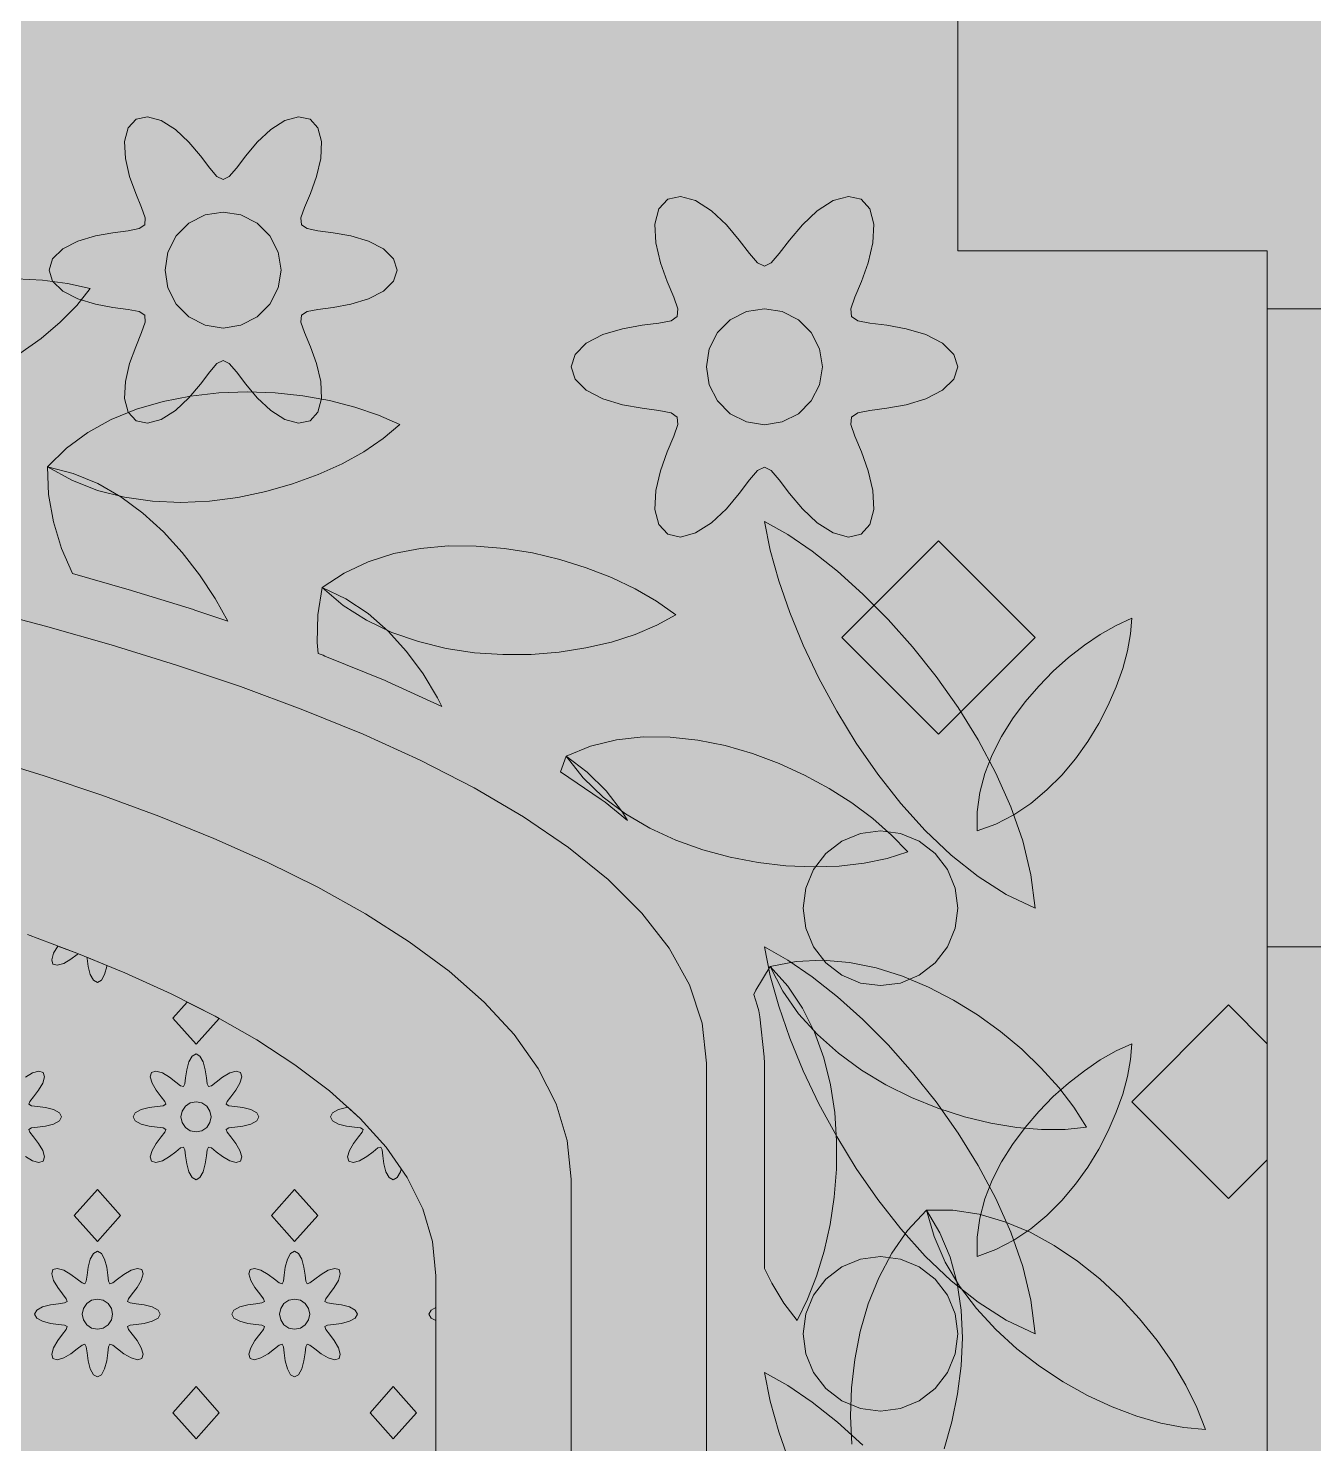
# Model space of a CAD drawing. Extents: x -18 to 1006, y -14 to 799.
# Drawn here: x 840.9 to 907.4, y 337.3 to 410.5 of the extents above; entities that cross this region are included whole.
import ezdxf

# ---------------------------------------------------------------- set-up
doc = ezdxf.new("R2010")
doc.units = 0
for name, color, linetype, lineweight, true_color in [('00_WHITE_BACKGROUND', 7, 'Continuous', 18, 0xffffff), ('01_STRUCTURE', 7, 'Continuous', 18, 0x000000), ('03_FRAMES_DOORS', 7, 'Continuous', 18, 0x000000), ('05_STONE_JOINTS', 7, 'Continuous', 18, 0x000000), ('06_ORNAMENT', 7, 'Continuous', 18, 0x000000)]:
    doc.layers.add(name, color=color, linetype=linetype, lineweight=lineweight, true_color=true_color)

msp = doc.modelspace()

# ---------------------------------------------------------------- linework, layer by layer
at = {"layer": '00_WHITE_BACKGROUND', "color": 7, "lineweight": 18, "true_color": 0xffffff}
msp.add_solid([(-18, -14), (1006, -14), (-18, 799), (1006, 799)], dxfattribs=at)
at = {"layer": '01_STRUCTURE', "color": 7, "lineweight": 18, "true_color": 0x000000}
for points in [[(699, 363), (725, 363), (725, 399), (741, 399), (741, 414), (889, 414), (889, 399), (905, 399), (905, 363), (931, 363), (931, 499), (699, 499)], [(931, 363), (931, 250), (905, 250), (905, 363)]]:
    msp.add_lwpolyline(points, close=True, dxfattribs=at)
at = {"layer": '03_FRAMES_DOORS', "color": 7, "lineweight": 18, "true_color": 0x000000}
for points in [[(876, 254), (876, 357), (875.77637, 359.05925), (875.12595, 361.03731), (874.07945, 362.93469), (872.66759, 364.75185), (870.92108, 366.48929), (868.87063, 368.1475), (866.54694, 369.72696), (863.98074, 371.22815), (861.20273, 372.65156), (858.24363, 373.99769), (855.13415, 375.267), (851.905, 376.46), (848.58689, 377.57716), (845.21053, 378.61898), (841.80664, 379.58594), (838.40593, 380.47852)], [(869, 254), (869, 351), (868.80203, 352.9857), (868.22625, 354.89312), (867.29984, 356.72273), (866.05, 358.475), (864.50391, 360.15039), (862.68875, 361.74937), (860.63172, 363.27242), (858.36, 364.72), (855.90078, 366.09258), (853.28125, 367.39062), (850.52859, 368.61461), (847.67, 369.765), (844.73266, 370.84227), (841.74375, 371.84688), (838.73047, 372.7793)], [(840.87842, 363.63757), (843.435, 362.68), (845.92304, 361.65743), (848.31887, 360.56944), (850.59883, 359.41562), (852.73926, 358.19556), (854.7165, 356.90882), (856.50688, 355.555), (858.08673, 354.13368), (859.43241, 352.64444), (860.52023, 351.08687), (861.32655, 349.46056), (861.82769, 347.76507), (862, 346), (862, 256)]]:
    msp.add_lwpolyline(points, dxfattribs=at)
at = {"layer": '05_STONE_JOINTS', "color": 7, "lineweight": 18, "true_color": 0x000000}
for points in [[(699, 435), (699, 396), (725, 396), (725, 399), (741, 399), (741, 414), (889, 414), (889, 399), (905, 399), (905, 396), (931, 396), (931, 435)], [(905, 363), (931, 363), (931, 396), (905, 396)]]:
    msp.add_lwpolyline(points, close=True, dxfattribs=at)
at = {"layer": '06_ORNAMENT', "color": 7, "lineweight": 18, "true_color": 0x000000}
for points in [[(905, 399), (889, 399), (889, 414), (741, 414), (741, 399), (725, 399), (725, 243), (905, 243)], [(859.81666, 398.57787), (859.29577, 399.09216), (858.51928, 399.49568), (857.60693, 399.77032), (856.69427, 399.93295), (855.90825, 400.03306), (855.34483, 400.14263), (855.053, 400.34), (855.02799, 400.69142), (855.21481, 401.23414), (855.52112, 401.96491), (855.83661, 402.83661), (856.05494, 403.76405), (856.09372, 404.63827), (855.90879, 405.34652), (855.5, 405.79423), (854.90788, 405.92439), (854.20205, 405.73042), (853.46435, 405.25973), (852.77032, 404.60693), (852.17316, 403.89786), (851.69344, 403.2672), (851.31684, 402.83405), (851, 402.68), (850.68316, 402.83405), (850.30656, 403.2672), (849.82684, 403.89786), (849.22968, 404.60693), (848.53565, 405.25973), (847.79795, 405.73042), (847.09212, 405.92439), (846.5, 405.79423), (846.09121, 405.34652), (845.90628, 404.63827), (845.94506, 403.76405), (846.16339, 402.83661), (846.47888, 401.96491), (846.78519, 401.23414), (846.97201, 400.69142), (846.947, 400.34), (846.65517, 400.14263), (846.09175, 400.03306), (845.30573, 399.93295), (844.39307, 399.77032), (843.48072, 399.49568), (842.70423, 399.09216), (842.18334, 398.57787), (842, 398), (842.18334, 397.42213), (842.70423, 396.90784), (843.48072, 396.50432), (844.39307, 396.22968), (845.30573, 396.06705), (846.09175, 395.96694), (846.65517, 395.85737), (846.947, 395.66), (846.97201, 395.30858), (846.78519, 394.76586), (846.47888, 394.03509), (846.16339, 393.16339), (845.94506, 392.23595), (845.90628, 391.36173), (846.09121, 390.65348), (846.5, 390.20577), (847.09212, 390.07561), (847.79795, 390.26958), (848.53565, 390.74027), (849.22968, 391.39307), (849.82684, 392.10214), (850.30656, 392.7328), (850.68316, 393.16595), (851, 393.32), (851.31684, 393.16595), (851.69344, 392.7328), (852.17316, 392.10214), (852.77032, 391.39307), (853.46435, 390.74027), (854.20205, 390.26958), (854.90788, 390.07561), (855.5, 390.20577), (855.90879, 390.65348), (856.09372, 391.36173), (856.05494, 392.23595), (855.83661, 393.16339), (855.52112, 394.03509), (855.21481, 394.76586), (855.02799, 395.30858), (855.053, 395.66), (855.34483, 395.85737), (855.90825, 395.96694), (856.69427, 396.06705), (857.60693, 396.22968), (858.51928, 396.50432), (859.29577, 396.90784), (859.81666, 397.42213), (860, 398)], [(888.79629, 393.64208), (888.21752, 394.21351), (887.35476, 394.66187), (886.34104, 394.96702), (885.32697, 395.14772), (884.45361, 395.25896), (883.82759, 395.3807), (883.50333, 395.6), (883.47554, 395.99046), (883.68312, 396.59348), (884.02346, 397.40546), (884.37401, 398.37401), (884.6166, 399.4045), (884.65969, 400.37585), (884.45421, 401.1628), (884, 401.66025), (883.34209, 401.80488), (882.55783, 401.58936), (881.73816, 401.06637), (880.96702, 400.34104), (880.30351, 399.55318), (879.77049, 398.85244), (879.35204, 398.37116), (879, 398.2), (878.64796, 398.37116), (878.22951, 398.85244), (877.69649, 399.55318), (877.03298, 400.34104), (876.26184, 401.06637), (875.44217, 401.58936), (874.65791, 401.80488), (874, 401.66025), (873.54579, 401.1628), (873.34031, 400.37585), (873.3834, 399.4045), (873.62599, 398.37401), (873.97654, 397.40546), (874.31688, 396.59348), (874.52446, 395.99046), (874.49667, 395.6), (874.17241, 395.3807), (873.54639, 395.25896), (872.67303, 395.14772), (871.65896, 394.96702), (870.64524, 394.66187), (869.78248, 394.21351), (869.20371, 393.64208), (869, 393), (869.20371, 392.35792), (869.78248, 391.78649), (870.64524, 391.33813), (871.65896, 391.03298), (872.67303, 390.85228), (873.54639, 390.74104), (874.17241, 390.6193), (874.49667, 390.4), (874.52446, 390.00954), (874.31688, 389.40652), (873.97654, 388.59454), (873.62599, 387.62599), (873.3834, 386.5955), (873.34031, 385.62415), (873.54579, 384.8372), (874, 384.33975), (874.65791, 384.19512), (875.44217, 384.41064), (876.26184, 384.93363), (877.03298, 385.65896), (877.69649, 386.44682), (878.22951, 387.14756), (878.64796, 387.62884), (879, 387.8), (879.35204, 387.62884), (879.77049, 387.14756), (880.30351, 386.44682), (880.96702, 385.65896), (881.73816, 384.93363), (882.55783, 384.41064), (883.34209, 384.19512), (884, 384.33975), (884.45421, 384.8372), (884.65969, 385.62415), (884.6166, 386.5955), (884.37401, 387.62599), (884.02346, 388.59454), (883.68312, 389.40652), (883.47554, 390.00954), (883.50333, 390.4), (883.82759, 390.6193), (884.45361, 390.74104), (885.32697, 390.85228), (886.34104, 391.03298), (887.35476, 391.33813), (888.21752, 391.78649), (888.79629, 392.35792), (889, 393)], [(853.85317, 398.92705), (853.42705, 399.76336), (852.76336, 400.42705), (851.92705, 400.85317), (851, 401), (850.07295, 400.85317), (849.23664, 400.42705), (848.57295, 399.76336), (848.14683, 398.92705), (848, 398), (848.14683, 397.07295), (848.57295, 396.23664), (849.23664, 395.57295), (850.07295, 395.14683), (851, 395), (851.92705, 395.14683), (852.76336, 395.57295), (853.42705, 396.23664), (853.85317, 397.07295), (854, 398)], [(881.85317, 393.92705), (881.42705, 394.76336), (880.76336, 395.42705), (879.92705, 395.85317), (879, 396), (878.07295, 395.85317), (877.23664, 395.42705), (876.57295, 394.76336), (876.14683, 393.92705), (876, 393), (876.14683, 392.07295), (876.57295, 391.23664), (877.23664, 390.57295), (878.07295, 390.14683), (879, 390), (879.92705, 390.14683), (880.76336, 390.57295), (881.42705, 391.23664), (881.85317, 392.07295), (882, 393)], [(843.17076, 387.12891), (844.50576, 386.60999), (845.90524, 386.25413), (847.35029, 386.05053), (848.82199, 385.98841), (850.30142, 386.05695), (851.76968, 386.24537), (853.20783, 386.54286), (854.59697, 386.93863), (855.91818, 387.42188), (857.15254, 387.9818), (858.28114, 388.60761), (859.28506, 389.2885), (860.14538, 390.01368), (859.03144, 390.50142), (857.80962, 390.91464), (856.49966, 391.24717), (855.12131, 391.49288), (853.69431, 391.64561), (852.23839, 391.69921), (850.7733, 391.64755), (849.31878, 391.48446), (847.89457, 391.20379), (846.52042, 390.79941), (845.21606, 390.26516), (844.00123, 389.59489), (842.89568, 388.78245), (841.91916, 387.8217)], [(841.97704, 386.39233), (842.22682, 384.98196), (842.64944, 383.60117), (843.20578, 382.30718), (846.03032, 381.5048), (846.09507, 381.48562), (849.47143, 380.4438), (849.54415, 380.42034), (851.24386, 379.84807), (850.59153, 381.01644), (849.78657, 382.24167), (848.89188, 383.40001), (847.91245, 384.47139), (846.85329, 385.43576), (845.71938, 386.27303), (844.51572, 386.96316), (843.24731, 387.48607), (841.91916, 387.8217)], [(892.78538, 366.73268), (892.36162, 368.48708), (891.75081, 370.24608), (890.97501, 371.99254), (890.05631, 373.70933), (889.01678, 375.37935), (887.87849, 376.98545), (886.66354, 378.51051), (885.39399, 379.9374), (884.09192, 381.24901), (882.77941, 382.4282), (881.47853, 383.45784), (880.21137, 384.32082), (879, 385), (879.30511, 383.51278), (879.74759, 381.93341), (880.31983, 380.28718), (881.0142, 378.59939), (881.8231, 376.89532), (882.73891, 375.20028), (883.75401, 373.53955), (884.86078, 371.93844), (886.0516, 370.42223), (887.31887, 369.01621), (888.65496, 367.74569), (890.05225, 366.63595), (891.50314, 365.71229), (893, 365)], [(857.21214, 380.65885), (858.42025, 379.88945), (859.72342, 379.2674), (861.10098, 378.78581), (862.53228, 378.43776), (863.99666, 378.21637), (865.47346, 378.11472), (866.94202, 378.12593), (868.38167, 378.24308), (869.77177, 378.45929), (871.09165, 378.76764), (872.32065, 379.16125), (873.43812, 379.6332), (874.42339, 380.1766), (873.426, 380.87229), (872.30828, 381.51593), (871.08836, 382.09764), (869.78443, 382.60753), (868.41464, 383.03572), (866.99716, 383.37233), (865.55014, 383.60748), (864.09175, 383.73129), (862.64015, 383.73387), (861.21351, 383.60534), (859.82999, 383.33582), (858.50774, 382.91543), (857.26494, 382.33428), (856.11974, 381.5825)], [(888, 374), (893, 379), (888, 384), (883, 379)], [(855.89766, 380.1693), (855.86749, 378.73731), (855.92446, 378.17321), (856.17381, 378.08109), (856.26795, 378.0445), (859.37743, 376.77518), (859.48587, 376.72841), (862.31707, 375.44047), (862.09586, 375.88547), (861.34427, 377.12734), (860.49359, 378.2798), (859.54481, 379.3222), (858.49892, 380.23389), (857.3569, 380.99421), (856.11974, 381.5825)], [(890.9779, 369.35146), (891.90916, 369.83172), (892.78979, 370.42528), (893.61584, 371.11666), (894.38332, 371.89034), (895.08827, 372.73082), (895.72671, 373.62262), (896.29467, 374.55023), (896.78819, 375.49815), (897.20328, 376.45089), (897.53598, 377.39294), (897.78231, 378.30881), (897.93831, 379.18299), (898, 380), (897.19513, 379.62549), (896.37419, 379.15638), (895.55017, 378.60052), (894.73608, 377.96573), (893.9449, 377.25985), (893.18964, 376.4907), (892.48329, 375.66613), (891.83885, 374.79396), (891.26931, 373.88202), (890.78766, 372.93815), (890.40691, 371.97019), (890.14006, 370.98595), (890.00009, 369.99328), (890, 369)], [(869.63133, 371.74242), (870.66612, 370.75211), (871.82289, 369.88778), (873.08003, 369.14669), (874.41593, 368.5261), (875.80898, 368.02327), (877.23757, 367.63547), (878.6801, 367.35996), (880.11495, 367.194), (881.52052, 367.13485), (882.87519, 367.17979), (884.15737, 367.32606), (885.34544, 367.57094), (886.41778, 367.91169), (885.57529, 368.78859), (884.60461, 369.63792), (883.52162, 370.44644), (882.34222, 371.20092), (881.08228, 371.88811), (879.7577, 372.49479), (878.38436, 373.00773), (876.97815, 373.41367), (875.55495, 373.69939), (874.13065, 373.85166), (872.72113, 373.85723), (871.34227, 373.70287), (870.00997, 373.37536), (868.74012, 372.86144)], [(868.44668, 372.06308), (870.55708, 370.6286), (870.75706, 370.48017), (871.92271, 369.53751), (871.65841, 369.97637), (870.81048, 371.07458), (869.83873, 372.04309), (868.74012, 372.86144)], [(888.8637, 366.03528), (888.4641, 367), (887.82843, 367.82843), (887, 368.4641), (886.03528, 368.8637), (885, 369), (883.96472, 368.8637), (883, 368.4641), (882.17157, 367.82843), (881.5359, 367), (881.1363, 366.03528), (881, 365), (881.1363, 363.96472), (881.5359, 363), (882.17157, 362.17157), (883, 361.5359), (883.96472, 361.1363), (885, 361), (886.03528, 361.1363), (887, 361.5359), (887.82843, 362.17157), (888.4641, 363), (888.8637, 363.96472), (889, 365)], [(842.44627, 363.04458), (842.23101, 362.67578), (842.13509, 362.34286), (842.2019, 362.11874), (842.42603, 362.05192), (842.75894, 362.14784), (843.12774, 362.3631), (843.46, 362.6155), (843.50556, 362.651), (843.435, 362.68), (842.44967, 363.04906)], [(892.78538, 344.73268), (892.36162, 346.48708), (891.75081, 348.24608), (890.97501, 349.99254), (890.05631, 351.70933), (889.01678, 353.37935), (887.87849, 354.98545), (886.66354, 356.51051), (885.39399, 357.9374), (884.09192, 359.24901), (882.77941, 360.4282), (881.47853, 361.45784), (880.21137, 362.32082), (879, 363), (879.30511, 361.51278), (879.74759, 359.93341), (880.31983, 358.28718), (881.0142, 356.59939), (881.8231, 354.89532), (882.73891, 353.20028), (883.75401, 351.53955), (884.86078, 349.93844), (886.0516, 348.42223), (887.31887, 347.01621), (888.65496, 345.74569), (890.05225, 344.63595), (891.50314, 343.71229), (893, 343)], [(843.96166, 362.40771), (844.01813, 361.9943), (844.1267, 361.5813), (844.29427, 361.27807), (844.5, 361.16683), (844.70573, 361.27807), (844.8733, 361.5813), (844.98187, 361.9943), (844.98833, 362.04159), (843.95435, 362.46655)], [(879.95106, 360.72226), (880.77278, 359.54911), (881.7387, 358.47571), (882.8271, 357.5036), (884.01626, 356.63431), (885.28445, 355.86938), (886.60994, 355.21032), (887.97099, 354.65868), (889.3459, 354.21599), (890.71292, 353.88377), (892.05033, 353.66355), (893.33641, 353.55688), (894.54942, 353.56527), (895.66764, 353.69026), (895.01241, 354.71468), (894.22607, 355.73706), (893.32163, 356.74133), (892.31208, 357.71139), (891.21042, 358.63119), (890.02965, 359.48463), (888.78277, 360.25563), (887.48277, 360.92811), (886.14266, 361.48599), (884.77542, 361.9132), (883.39407, 362.19365), (882.0116, 362.31126), (880.64101, 362.24995), (879.29529, 361.99365)], [(878.5493, 360.77301), (878.44727, 360.54066), (878.62626, 359.99634), (878.70862, 359.69321), (878.75883, 359.38314), (878.98246, 357.32389), (879, 357), (879, 346.36696), (879.37661, 345.613), (880.01369, 344.58072), (880.70119, 343.69), (881.2364, 344.78193), (881.70179, 345.98484), (882.09037, 347.27928), (882.39514, 348.64578), (882.60912, 350.0649), (882.7253, 351.51716), (882.73671, 352.98312), (882.63634, 354.44331), (882.4172, 355.87827), (882.07231, 357.26855), (881.59466, 358.59469), (880.97727, 359.83722), (880.21314, 360.97669), (879.29529, 361.99365)], [(848.4, 359.31683), (849.6, 357.96683), (850.79063, 359.3063), (850.59883, 359.41562), (849.14279, 360.15248)], [(903, 360), (898, 355), (903, 350), (905, 352), (905, 358)], [(890.9779, 347.35146), (891.90916, 347.83172), (892.78979, 348.42528), (893.61584, 349.11666), (894.38332, 349.89034), (895.08827, 350.73082), (895.72671, 351.62262), (896.29467, 352.55023), (896.78819, 353.49815), (897.20328, 354.45089), (897.53598, 355.39294), (897.78231, 356.30881), (897.93831, 357.18299), (898, 358), (897.19513, 357.62549), (896.37419, 357.15638), (895.55017, 356.60052), (894.73608, 355.96573), (893.9449, 355.25985), (893.18964, 354.4907), (892.48329, 353.66613), (891.83885, 352.79396), (891.26931, 351.88202), (890.78766, 350.93815), (890.40691, 349.97019), (890.14006, 348.98595), (890.00009, 347.99328), (890, 347)], [(852.73877, 354.42256), (852.43553, 354.59014), (852.02254, 354.69871), (851.60913, 354.75518), (851.29927, 354.79366), (851.16136, 354.86357), (851.20944, 355.01052), (851.40133, 355.25683), (851.65373, 355.58909), (851.86899, 355.95789), (851.96491, 356.29081), (851.8981, 356.51493), (851.67397, 356.58175), (851.34106, 356.48583), (850.97226, 356.27056), (850.64, 356.01817), (850.39369, 355.82627), (850.24674, 355.77819), (850.17682, 355.9161), (850.13834, 356.22596), (850.08187, 356.63937), (849.9733, 357.05237), (849.80573, 357.3556), (849.6, 357.46683), (849.39427, 357.3556), (849.2267, 357.05237), (849.11813, 356.63937), (849.06166, 356.22596), (849.02318, 355.9161), (848.95326, 355.77819), (848.80631, 355.82627), (848.56, 356.01817), (848.22774, 356.27056), (847.85894, 356.48583), (847.52603, 356.58175), (847.3019, 356.51493), (847.23509, 356.29081), (847.33101, 355.95789), (847.54627, 355.58909), (847.79867, 355.25683), (847.99056, 355.01052), (848.03864, 354.86357), (847.90073, 354.79366), (847.59087, 354.75518), (847.17746, 354.69871), (846.76447, 354.59014), (846.46123, 354.42256), (846.35, 354.21683), (846.46123, 354.01111), (846.76447, 353.84353), (847.17746, 353.73496), (847.59087, 353.67849), (847.90073, 353.64001), (848.03864, 353.5701), (847.99056, 353.42315), (847.79867, 353.17683), (847.54627, 352.84458), (847.33101, 352.47578), (847.23509, 352.14286), (847.3019, 351.91874), (847.52603, 351.85192), (847.85894, 351.94784), (848.22774, 352.1631), (848.56, 352.4155), (848.80631, 352.6074), (848.95326, 352.65548), (849.02318, 352.51757), (849.06166, 352.20771), (849.11813, 351.7943), (849.2267, 351.3813), (849.39427, 351.07807), (849.6, 350.96683), (849.80573, 351.07807), (849.9733, 351.3813), (850.08187, 351.7943), (850.13834, 352.20771), (850.17682, 352.51757), (850.24674, 352.65548), (850.39369, 352.6074), (850.64, 352.4155), (850.97226, 352.1631), (851.34106, 351.94784), (851.67397, 351.85192), (851.8981, 351.91874), (851.96491, 352.14286), (851.86899, 352.47578), (851.65373, 352.84458), (851.40133, 353.17683), (851.20944, 353.42315), (851.16136, 353.5701), (851.29927, 353.64001), (851.60913, 353.67849), (852.02254, 353.73496), (852.43553, 353.84353), (852.73877, 354.01111), (852.85, 354.21683)], [(850.32063, 354.51533), (850.15154, 354.76838), (849.89849, 354.93746), (849.6, 354.99683), (849.30151, 354.93746), (849.04846, 354.76838), (848.87937, 354.51533), (848.82, 354.21683), (848.87937, 353.91834), (849.04846, 353.66529), (849.30151, 353.49621), (849.6, 353.43683), (849.89849, 353.49621), (850.15154, 353.66529), (850.32063, 353.91834), (850.38, 354.21683)], [(857.37746, 354.69871), (856.96447, 354.59014), (856.66123, 354.42256), (856.55, 354.21683), (856.66123, 354.01111), (856.96447, 353.84353), (857.37746, 353.73496), (857.79087, 353.67849), (858.10073, 353.64001), (858.23864, 353.5701), (858.19056, 353.42315), (857.99867, 353.17683), (857.74627, 352.84458), (857.53101, 352.47578), (857.43509, 352.14286), (857.5019, 351.91874), (857.72603, 351.85192), (858.05894, 351.94784), (858.42774, 352.1631), (858.76, 352.4155), (859.00631, 352.6074), (859.15326, 352.65548), (859.22318, 352.51757), (859.26166, 352.20771), (859.31813, 351.7943), (859.4267, 351.3813), (859.59427, 351.07807), (859.8, 350.96683), (860.00573, 351.07807), (860.1733, 351.3813), (860.21194, 351.52829), (859.43241, 352.64444), (858.08673, 354.13368), (857.44797, 354.70834)], [(843.3, 349.11683), (844.5, 347.76683), (845.7, 349.11683), (844.5, 350.46683)], [(853.5, 349.11683), (854.7, 347.76683), (855.9, 349.11683), (854.7, 350.46683)], [(887.77477, 348.02189), (888.35182, 346.71096), (889.08978, 345.46975), (889.96762, 344.30398), (890.96434, 343.2194), (892.05892, 342.22175), (893.23037, 341.31677), (894.45765, 340.5102), (895.71977, 339.80778), (896.99571, 339.21525), (898.26447, 338.73836), (899.50502, 338.38283), (900.69636, 338.15442), (901.81748, 338.05885), (901.37469, 339.19142), (900.80292, 340.34756), (900.11178, 341.50897), (899.31088, 342.65736), (898.40983, 343.7744), (897.41825, 344.8418), (896.34574, 345.84124), (895.20191, 346.75441), (893.99639, 347.56302), (892.73877, 348.24876), (891.43868, 348.7933), (890.10571, 349.17836), (888.74949, 349.38562), (887.37963, 349.39678)], [(847.63877, 344.22256), (847.33553, 344.39014), (846.92254, 344.49871), (846.50913, 344.55518), (846.19927, 344.59366), (846.06136, 344.66357), (846.10944, 344.81052), (846.30133, 345.05683), (846.55373, 345.38909), (846.76899, 345.75789), (846.86491, 346.09081), (846.7981, 346.31493), (846.57397, 346.38175), (846.24106, 346.28583), (845.87226, 346.07056), (845.54, 345.81817), (845.29369, 345.62627), (845.14674, 345.57819), (845.07682, 345.7161), (845.03834, 346.02596), (844.98187, 346.43937), (844.8733, 346.85237), (844.70573, 347.1556), (844.5, 347.26683), (844.29427, 347.1556), (844.1267, 346.85237), (844.01813, 346.43937), (843.96166, 346.02596), (843.92318, 345.7161), (843.85326, 345.57819), (843.70631, 345.62627), (843.46, 345.81817), (843.12774, 346.07056), (842.75894, 346.28583), (842.42603, 346.38175), (842.2019, 346.31493), (842.13509, 346.09081), (842.23101, 345.75789), (842.44627, 345.38909), (842.69867, 345.05683), (842.89056, 344.81052), (842.93864, 344.66357), (842.80073, 344.59366), (842.49087, 344.55518), (842.07746, 344.49871), (841.66447, 344.39014), (841.36123, 344.22256), (841.25, 344.01683), (841.36123, 343.81111), (841.66447, 343.64353), (842.07746, 343.53496), (842.49087, 343.47849), (842.80073, 343.44001), (842.93864, 343.3701), (842.89056, 343.22315), (842.69867, 342.97683), (842.44627, 342.64458), (842.23101, 342.27578), (842.13509, 341.94286), (842.2019, 341.71874), (842.42603, 341.65192), (842.75894, 341.74784), (843.12774, 341.9631), (843.46, 342.2155), (843.70631, 342.4074), (843.85326, 342.45548), (843.92318, 342.31757), (843.96166, 342.00771), (844.01813, 341.5943), (844.1267, 341.1813), (844.29427, 340.87807), (844.5, 340.76683), (844.70573, 340.87807), (844.8733, 341.1813), (844.98187, 341.5943), (845.03834, 342.00771), (845.07682, 342.31757), (845.14674, 342.45548), (845.29369, 342.4074), (845.54, 342.2155), (845.87226, 341.9631), (846.24106, 341.74784), (846.57397, 341.65192), (846.7981, 341.71874), (846.86491, 341.94286), (846.76899, 342.27578), (846.55373, 342.64458), (846.30133, 342.97683), (846.10944, 343.22315), (846.06136, 343.3701), (846.19927, 343.44001), (846.50913, 343.47849), (846.92254, 343.53496), (847.33553, 343.64353), (847.63877, 343.81111), (847.75, 344.01683)], [(857.83877, 344.22256), (857.53553, 344.39014), (857.12254, 344.49871), (856.70913, 344.55518), (856.39927, 344.59366), (856.26136, 344.66357), (856.30944, 344.81052), (856.50133, 345.05683), (856.75373, 345.38909), (856.96899, 345.75789), (857.06491, 346.09081), (856.9981, 346.31493), (856.77397, 346.38175), (856.44106, 346.28583), (856.07226, 346.07056), (855.74, 345.81817), (855.49369, 345.62627), (855.34674, 345.57819), (855.27682, 345.7161), (855.23834, 346.02596), (855.18187, 346.43937), (855.0733, 346.85237), (854.90573, 347.1556), (854.7, 347.26683), (854.49427, 347.1556), (854.3267, 346.85237), (854.21813, 346.43937), (854.16166, 346.02596), (854.12318, 345.7161), (854.05326, 345.57819), (853.90631, 345.62627), (853.66, 345.81817), (853.32774, 346.07056), (852.95894, 346.28583), (852.62603, 346.38175), (852.4019, 346.31493), (852.33509, 346.09081), (852.43101, 345.75789), (852.64627, 345.38909), (852.89867, 345.05683), (853.09056, 344.81052), (853.13864, 344.66357), (853.00073, 344.59366), (852.69087, 344.55518), (852.27746, 344.49871), (851.86447, 344.39014), (851.56123, 344.22256), (851.45, 344.01683), (851.56123, 343.81111), (851.86447, 343.64353), (852.27746, 343.53496), (852.69087, 343.47849), (853.00073, 343.44001), (853.13864, 343.3701), (853.09056, 343.22315), (852.89867, 342.97683), (852.64627, 342.64458), (852.43101, 342.27578), (852.33509, 341.94286), (852.4019, 341.71874), (852.62603, 341.65192), (852.95894, 341.74784), (853.32774, 341.9631), (853.66, 342.2155), (853.90631, 342.4074), (854.05326, 342.45548), (854.12318, 342.31757), (854.16166, 342.00771), (854.21813, 341.5943), (854.3267, 341.1813), (854.49427, 340.87807), (854.7, 340.76683), (854.90573, 340.87807), (855.0733, 341.1813), (855.18187, 341.5943), (855.23834, 342.00771), (855.27682, 342.31757), (855.34674, 342.45548), (855.49369, 342.4074), (855.74, 342.2155), (856.07226, 341.9631), (856.44106, 341.74784), (856.77397, 341.65192), (856.9981, 341.71874), (857.06491, 341.94286), (856.96899, 342.27578), (856.75373, 342.64458), (856.50133, 342.97683), (856.30944, 343.22315), (856.26136, 343.3701), (856.39927, 343.44001), (856.70913, 343.47849), (857.12254, 343.53496), (857.53553, 343.64353), (857.83877, 343.81111), (857.95, 344.01683)], [(888.8637, 344.03528), (888.4641, 345), (887.82843, 345.82843), (887, 346.4641), (886.03528, 346.8637), (885, 347), (883.96472, 346.8637), (883, 346.4641), (882.17157, 345.82843), (881.5359, 345), (881.1363, 344.03528), (881, 343), (881.1363, 341.96472), (881.5359, 341), (882.17157, 340.17157), (883, 339.5359), (883.96472, 339.1363), (885, 339), (886.03528, 339.1363), (887, 339.5359), (887.82843, 340.17157), (888.4641, 341), (888.8637, 341.96472), (889, 343)], [(845.22063, 344.31533), (845.05154, 344.56838), (844.79849, 344.73746), (844.5, 344.79683), (844.20151, 344.73746), (843.94846, 344.56838), (843.77937, 344.31533), (843.72, 344.01683), (843.77937, 343.71834), (843.94846, 343.46529), (844.20151, 343.29621), (844.5, 343.23683), (844.79849, 343.29621), (845.05154, 343.46529), (845.22063, 343.71834), (845.28, 344.01683)], [(855.42063, 344.31533), (855.25154, 344.56838), (854.99849, 344.73746), (854.7, 344.79683), (854.40151, 344.73746), (854.14846, 344.56838), (853.97937, 344.31533), (853.92, 344.01683), (853.97937, 343.71834), (854.14846, 343.46529), (854.40151, 343.29621), (854.7, 343.23683), (854.99849, 343.29621), (855.25154, 343.46529), (855.42063, 343.71834), (855.48, 344.01683)], [(861.76123, 344.22256), (861.65, 344.01683), (861.76123, 343.81111), (862, 343.67916), (862, 344.35451)], [(848.4, 338.91683), (849.6, 337.56683), (850.8, 338.91683), (849.6, 340.26683)], [(858.6, 338.91683), (859.8, 337.56683), (861, 338.91683), (859.8, 340.26683)]]:
    msp.add_lwpolyline(points, close=True, dxfattribs=at)
for points in [[(840.49212, 393.67819), (841.59353, 394.46817), (842.57835, 395.30213), (843.43014, 396.16579), (844.13246, 397.04488), (842.94477, 397.30593), (841.66582, 397.47284), (840.31616, 397.54343)], [(840.77226, 352.1631), (841.14106, 351.94784), (841.47397, 351.85192), (841.6981, 351.91874), (841.76491, 352.14286), (841.66899, 352.47578), (841.45373, 352.84458), (841.20133, 353.17683), (841.00944, 353.42315), (840.96136, 353.5701), (841.09927, 353.64001), (841.40913, 353.67849), (841.82254, 353.73496), (842.23553, 353.84353), (842.53877, 354.01111), (842.65, 354.21683), (842.53877, 354.42256), (842.23553, 354.59014), (841.82254, 354.69871), (841.40913, 354.75518), (841.09927, 354.79366), (840.96136, 354.86357), (841.00944, 355.01052), (841.20133, 355.25683), (841.45373, 355.58909), (841.66899, 355.95789), (841.76491, 356.29081), (841.6981, 356.51493), (841.47397, 356.58175), (841.14106, 356.48583), (840.77226, 356.27056)], [(888.3026, 337.05074), (888.69988, 338.45243), (888.99706, 339.888), (889.18348, 341.33971), (889.24851, 342.78985), (889.18147, 344.2207), (888.97172, 345.61454), (888.60859, 346.95365), (888.08145, 348.2203), (887.37963, 349.39678), (886.40984, 348.34512), (885.58918, 347.17123), (884.91165, 345.89603), (884.37124, 344.54046), (883.96195, 343.12545), (883.67776, 341.67195), (883.51268, 340.20089), (883.4607, 338.73321), (883.51582, 337.28985)], [(884.09192, 337.24901), (882.77941, 338.4282), (881.47853, 339.45784), (880.21137, 340.32082), (879, 341), (879.30511, 339.51278), (879.74759, 337.93341), (880.31983, 336.28718)]]:
    msp.add_lwpolyline(points, dxfattribs=at)

doc.saveas('drawing.dxf')
